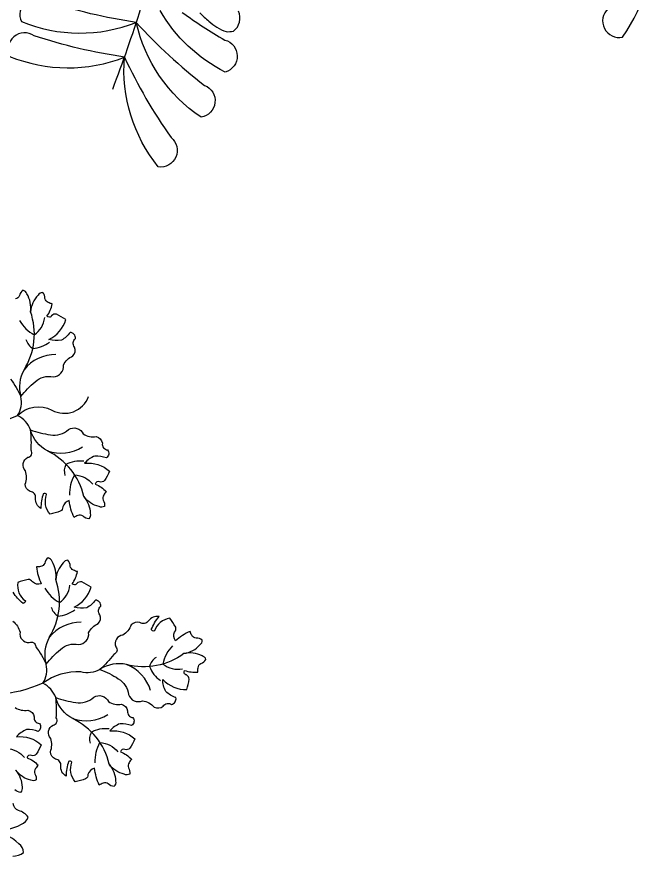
# Model space of a CAD drawing. Header units: millimetres. Extents: x 290.7 to 367.8, y 729.2 to 750.9.
# Drawn here: x 328.401 to 328.903, y 747.086 to 747.751 of the extents above; entities that cross this region are included whole.
import ezdxf

# ---------------------------------------------------------------- set-up
doc = ezdxf.new("R2010")
doc.units = ezdxf.units.MM
for name, color, linetype in [('LAYOUT', 4, 'Continuous'), ('VEGET', 64, 'Continuous'), ('VEGET-I', 62, 'Continuous')]:
    doc.layers.add(name, color=color, linetype=linetype)

# ---------------------------------------------------------------- blocks, each defined once
blk = doc.blocks.new('VASO PLANTA')
at = {"layer": 'VEGET'}
for points in [[(0.3431129404440867, -0.2465051858612242, -0.04420492425915703), (0.3065691138504576, -0.31041982834995, 0.7658118971101108), (0.3168134409128243, -0.3336053271357287, 0.1926957893353203)], [(-0.0671747359868391, -0.3003152390442665, -0.04420492425915703), (-0.1377515553811577, -0.2793522871829737, 0.7658118971101108), (-0.1579807564110638, -0.2946262197675651, 0.1926957893353203)], [(-0.0780548369066878, -0.3272791583385697, -0.04420492425915703), (-0.1486316563010064, -0.3063162064772769, 0.7658118971101108), (-0.1688608573309125, -0.3215901390618683, 0.1926957893353203)], [(-0.0671747359868391, -0.3003152390442665, 0.04420492425915703), (-0.01599369188369337, -0.3532400301262442, -0.7658118971101108), (-0.02020200759346835, -0.3782361032136805, -0.1926957893353203)], [(-0.0780548369066878, -0.3272791583385697, 0.04420492425915703), (-0.04485487342049055, -0.3929928951907868, -0.7658118971101108), (-0.0562809558467734, -0.4156193892031297, -0.1926957893353203)]]:
    blk.add_lwpolyline(points, format="xyb", close=True, dxfattribs=at)
for points in [[(-0.03038374693255719, -0.2944428385753781, 0.02408666453606191), (0.001982582575067227, -0.318237930077089, -0.7658118971101108), (0.0009996931765954287, -0.343566718428292, -0.1481123090623058), (-0.04774800839084037, -0.2919833398442506, 0.04420492425915703)], [(-0.01640080667232269, -0.2956456980369921, 0.01967885835291047), (-0.009781883769562683, -0.302644507198238, 0.09924168707716569), (0.003403605223411432, -0.3116382006700178, 0.05168229746451476), (0.00929587965367773, -0.3116313041371086, 0.3522045595049226), (0.01411717601263263, -0.295899952657237)]]:
    blk.add_lwpolyline(points, format="xyb", dxfattribs=at)
blk.add_arc((-1.070774016881387, 0.08896595464216261), 1.076453140814794, 335.8160391605791, 339.4465918834077, dxfattribs=at)
blk = doc.blocks.new('VEGET-06')
at = {"layer": 'VEGET'}
for points in [[(0.2488573536343814, 0.1162335107387937, -0.05360560279891149), (0.255670033134745, 0.1046504344032959, -0.05303807838268959), (0.2651158753006921, 0.1144096113242172, -0.2299676780149515), (0.2770554709854629, 0.1177860718811905, 0.453009155801419), (0.2837579801744052, 0.1254651186300579, -0.1775881189196565), (0.2900109420517554, 0.1314753461513982, 0.3028472262875298), (0.2911867787678064, 0.1373547317053427, -0.4445358973400413), (0.2917931786139318, 0.1429470200112011, 0.4200628682774436), (0.2882405656823606, 0.1470139260856547, -0.1027662192553072), (0.2824691953525429, 0.1418894640944819, -0.1249756271620583), (0.2742520918657112, 0.1423186980476521, 0.2129696122085104), (0.2853556181906871, 0.1555609676509508, 0.03433418913963267), (0.2792378569393419, 0.1590489693457764, 0.263361124047625), (0.2760181367430663, 0.1580686003417338, -0.4961733732722903), (0.2728250556258871, 0.1577312574626166, 0.105188829234163), (0.2764169281468059, 0.1659003663458254, -0.1018354407082667), (0.273731960297745, 0.1668327276007213, -0.2548810045278109), (0.271611025504197, 0.1694782615888855, 0.1744881383592944), (0.2701126883802578, 0.1734378575539068, 0.2361518438993939), (0.2670100896747662, 0.1716592627843028, 0.172045804718615), (0.2620805674512638, 0.1607298463191693, 0.1720458047186181), (0.2596952483206385, 0.1724798499900366, 0.2361518438993874), (0.2570638591593823, 0.1749016900268323, 0.174488138359288), (0.2547254223879865, 0.1713725077122739, -0.2548810045278096), (0.2520710252591076, 0.1692626758793523, -0.1018354407082642)], [(0.2503718283138312, -0.04379944812357461, -0.1775881189196616), (0.2551376547792579, -0.05104577582795944, 0.5077713489282268), (0.2612226034583847, -0.05780330396891831, -0.5541101838924969), (0.2655332973153381, -0.06062030176442246, -0.05360560279891149), (0.2723459768157017, -0.07220337809992028, -0.05303807838268959), (0.2817918189816488, -0.06244420117899896, -0.2299676780149515), (0.2937314146664196, -0.05906774062202569, 0.453009155801419), (0.3004339238553619, -0.05138869387315825, -0.1775881189196565), (0.3066868857327121, -0.04537846635181797, 0.3028472262875298), (0.3078627224487631, -0.03949908079787345, -0.4445358973400413), (0.3084691222948885, -0.03390679249201511, 0.4200628682774436), (0.3049165093633173, -0.02983988641756152, -0.1027662192553072), (0.2991451390334996, -0.0349643484087343, -0.1249756271620583), (0.2909280355466679, -0.03453511445556412, 0.2129696122085104), (0.3020315618716438, -0.02129284485226535, 0.03433418913963267), (0.2959138006202986, -0.0178048431574398, 0.263361124047625), (0.292694080424023, -0.01878521216148243, -0.4961733732722903), (0.2895009993068438, -0.01912255504059956, 0.105188829234163), (0.2930928718277626, -0.0109534461573908, -0.1018354407082667), (0.2904079039787018, -0.01002108490249487, -0.2548810045278109), (0.2882869691851537, -0.007375550914330731, 0.1744881383592944), (0.2867886320612145, -0.003415954949309352, 0.2361518438993939), (0.283686033355723, -0.005194549718913422, 0.172045804718615), (0.2787565111322206, -0.01612396618404688, 0.1720458047186181), (0.2763711920015952, -0.004373962513179563, 0.2361518438993874), (0.2737398028403391, -0.001952122476383877, 0.174488138359288), (0.2714013660689432, -0.005481304790942332, -0.2548810045278096), (0.2687469689400643, -0.007591136623863903, -0.1018354407082642), (0.2659221528689342, -0.00790540406477458, 0.08115707204633878), (0.2691452569906669, -0.01901363860636707, -0.2683901017028241), (0.2633252014697405, -0.01784660813138395, 0.2633611240475965), (0.2604027360807937, -0.01617720177677473, 0.03433418913963283), (0.2536641904218548, -0.01822296836999815, 0.2816703646801006), (0.2586387312141545, -0.03030534718000411, -0.447648090788793), (0.257114759392242, -0.0320242549355072, -0.08047336285184804), (0.250567042257285, -0.02465734971006572, 0.299054732626132)], [(0.2518245904712835, -0.100809230377144, 0.1775881189196565), (0.2603171717544228, -0.1025694662270045, -0.3028472262875298), (0.2644418241998476, -0.1069211335717348, 0.4445358973400413), (0.267931589789133, -0.1113328164027036, -0.4200628682774436), (0.2670884826283082, -0.116666666229551, 0.1027662192553072), (0.2594750480895573, -0.1154000010381742, 0.1249756271620583), (0.2527469053681175, -0.1201367854980981, -0.2129696122085104), (0.2691950865218002, -0.1254380436347562, -0.03433418913963267), (0.265872215812065, -0.13164704426271, -0.263361124047625), (0.2626246203318461, -0.1325306986766437, 0.4961733732722903), (0.2597418157652021, -0.1339445604342107, -0.105188829234163), (0.2671305436863163, -0.1389488174080284, 0.1018354407082667), (0.2653536830720906, -0.1411671763099527, 0.2548810045278109), (0.2649661356968149, -0.1445357103402003, -0.1744881383592944), (0.2658050632992817, -0.1486853627137128, -0.2361518438993939), (0.2622317824827389, -0.1488309040752522, -0.172045804718615), (0.2522414806110866, -0.1422017109016034, -0.1720458047186181), (0.2564757845122774, -0.1534187962669131, -0.2361518438993874), (0.255537030012424, -0.1568696306690276, -0.174488138359288), (0.2516789716201702, -0.1551264153108063, 0.2548810045278096)], [(0.2502958327676552, -0.1990421077223425, 0.1744881383592873), (0.2574113544957868, -0.1964880726299283, 0.2361518438993992), (0.2543307064623672, -0.1908941017915415, 0.1720458047186156), (0.2349676137905892, -0.1817582075732824, 0.1720458047186174), (0.2560196788235896, -0.1778589154799102, 0.2361518438993921), (0.2604242854444463, -0.1732348109652984, 0.1744881383592826), (0.2541946619541235, -0.1689516420583308, -0.2548810045278165), (0.2505088898905417, -0.1641477769199318, -0.1018354407082663)]]:
    blk.add_lwpolyline(points, format="xyb", dxfattribs=at)
for points in [[(0.2705117461163056, 0.040490131157636, 0.08047336285184804), (0.2688893468460769, 0.03076841768273741, -0.299054732626132), (0.265380626200491, 0.03749323176694208, 0.4445358973400594), (0.2618583004867245, 0.04187896213204301, -0.3028472262875131), (0.2585360651448907, 0.04687020634648675, 0.1775881189196616), (0.2587140920496065, 0.05554146193717635, -0.5077713489282268), (0.2602690410917798, 0.06450097757585294, 0.5541101838924969), (0.2624191786909673, 0.06918012989361433, 0.05360560279891149), (0.26202191893882, 0.08261227209275734, 0.05303807838268959), (0.2752128967202969, 0.0793775273475914, 0.2299676780149515), (0.2871180065169119, 0.08287363829251326, -0.453009155801419), (0.2968793711855087, 0.07993984412696875, 0.1775881189196565), (0.3053719524686471, 0.07817960827710646, -0.3028472262875298), (0.3094966049140728, 0.0738279409323761, 0.4445358973400413), (0.3129863705033582, 0.06941625810140728, -0.4200628682774436), (0.3121432633425343, 0.0640824082745608, 0.1027662192553072), (0.3045298288037834, 0.06534907346593766, 0.1249756271620583), (0.2978016860823436, 0.06061228900601368, -0.2129696122085104), (0.3142498672360263, 0.05531103086935651, -0.03433418913963267), (0.3109269965262902, 0.04910203024140181, -0.263361124047625), (0.3076794010460713, 0.04821837582746813, 0.4961733732722903), (0.3047965964794273, 0.04680451406990027, -0.105188829234163), (0.3121853244005424, 0.04180025709608337, 0.1018354407082667), (0.3104084637863158, 0.03958189819415736, 0.2548810045278109), (0.310020916411041, 0.03621336416391241, -0.1744881383592944), (0.3108598440135086, 0.03206371179039902, -0.2361518438993939), (0.3072865631969641, 0.03191817042885781, -0.172045804718615), (0.2972962613253127, 0.03854736360250843, -0.1720458047186181), (0.3015305652265035, 0.02733027823719869, -0.2361518438993874), (0.3005918107266501, 0.02387944383508511, -0.174488138359288), (0.2967337523343945, 0.02562265919330375, 0.2548810045278096), (0.293363624112474, 0.02599608957347233, 0.1018354407082642), (0.2908048739421396, 0.02475869415327114, -0.08115707204633878), (0.2876214075215717, 0.03587835315701948, 0.2683901017028241), (0.2833152819901104, 0.03179273333825172, -0.2633611240475965), (0.281729634198034, 0.02882398905726813, -0.03433418913963283), (0.2749359660929587, 0.02696947234673175, -0.2816703646801006), (0.2727167952189218, 0.03984600970871544, 0.447648090788793)], [(0.3417905032323967, -0.04919868176062803, -0.08047336285184804), (0.3468946238282618, -0.04076708373754112, 0.299054732626132), (0.3398511022150243, -0.04358187472796171, -0.4445358973400594), (0.3343214376549399, -0.04461348469406534, 0.3028472262875131), (0.3285489913195718, -0.04623478965614147, -0.1775881189196616), (0.3230337316419805, -0.05292838941909572, 0.5077713489282268), (0.3183751045318193, -0.06073786958437832, -0.5541101838924969), (0.3169570987690093, -0.0656883057030333, -0.05360560279891149), (0.3079031991748407, -0.07561841957485527, -0.05303807838268959), (0.3200170384814358, -0.08176011035604969, -0.2299676780149515), (0.3267695679125326, -0.092169614536882, 0.453009155801419), (0.3360857652860076, -0.09630481161774807, -0.1775881189196565), (0.3436748191697925, -0.1005034576193635, 0.3028472262875298), (0.3496391837540669, -0.09989017010065826, -0.4445358973400413), (0.3551610607407722, -0.0988176572508932, 0.4200628682774436), (0.3579971259465182, -0.09422227720036869, -0.1027662192553072), (0.3513965672893287, -0.09022209575500018, -0.1249756271620583), (0.349379473618165, -0.08224485534107195, 0.2129696122085104), (0.3653106367268286, -0.0889414248435152, 0.03433418913963267), (0.3668359328105879, -0.08206635172329069, 0.263361124047625), (0.3649482645836803, -0.07927987900827649, -0.4961733732722903), (0.3636827990633416, -0.07632891912108519, 0.105188829234163), (0.3725483692868909, -0.07734752246074628, -0.1018354407082667), (0.3726460401057627, -0.07450695732837165, -0.2548810045278109), (0.3745470457448157, -0.0716992194415127, 0.1744881383592944), (0.3778873828006208, -0.06909814991210705, 0.2361518438993939), (0.3752717014183951, -0.06665935328498662, 0.172045804718615), (0.3633738735728063, -0.0651781287317652, 0.1720458047186181), (0.3738950096127702, -0.05942851743630317, 0.2361518438993874), (0.3754315241713382, -0.0561991767771115, 0.174488138359288), (0.3713690859890635, -0.05500753490204868, -0.2548810045278096), (0.3685693376420716, -0.0530947819973262, -0.1018354407082642), (0.3674346963673187, -0.05048883897458811, 0.08115707204633878), (0.3577741590963779, -0.05684928663551059, -0.2683901017028241), (0.3571699832304231, -0.05094420594857674, 0.2633611240475965), (0.3579016596655133, -0.04765903150560824, 0.03433418913963283), (0.3539567386689058, -0.04182544282606671, 0.2816703646801006), (0.3438828647062557, -0.05014692089113293, -0.447648090788793)], [(0.2871876897972623, -0.1363636813455802, 0.08047336285184804), (0.2855652905270336, -0.1460853948204788, -0.299054732626132), (0.2820565698814477, -0.1393605807362741, 0.4445358973400594), (0.2785342441676812, -0.1349748503711732, -0.3028472262875131), (0.2752120088258474, -0.1299836061567294, 0.1775881189196616), (0.2753900357305632, -0.1213123505660398, -0.5077713489282268), (0.2769449847727365, -0.1123528349273633, 0.5541101838924969), (0.279095122371924, -0.1076736826096019, 0.05360560279891149), (0.2786978626197767, -0.09424154041045885, 0.05303807838268959), (0.2918888404012536, -0.09747628515562479, 0.2299676780149515), (0.3037939501978686, -0.09398017421070293, -0.453009155801419), (0.3135553148664654, -0.09691396837624744, 0.1775881189196565), (0.3220478961496038, -0.09867420422610973, -0.3028472262875298), (0.3261725485950295, -0.1030258715708401, 0.4445358973400413), (0.3296623141843149, -0.1074375544018089, -0.4200628682774436), (0.328819207023491, -0.1127714042286554, 0.1027662192553072), (0.3212057724847401, -0.1115047390372785, 0.1249756271620583), (0.3144776297633003, -0.1162415234972025, -0.2129696122085104), (0.330925810916983, -0.1215427816338597, -0.03433418913963267), (0.3276029402072469, -0.1277517822618144, -0.263361124047625), (0.324355344727028, -0.1286354366757481, 0.4961733732722903), (0.321472540160384, -0.1300492984333159, -0.105188829234163), (0.3288612680814991, -0.1350535554071328, 0.1018354407082667), (0.3270844074672725, -0.1372719143090588, 0.2548810045278109), (0.3266968600919977, -0.1406404483393038, -0.1744881383592944), (0.3275357876944653, -0.1447901007128172, -0.2361518438993939), (0.3239625068779208, -0.1449356420743584, -0.172045804718615), (0.3139722050062694, -0.1383064489007078, -0.1720458047186181), (0.3182065089074602, -0.1495235342660175, -0.2361518438993874), (0.3172677544076068, -0.1529743686681311, -0.174488138359288), (0.3134096960153512, -0.1512311533099124, 0.2548810045278096), (0.3100395677934307, -0.1508577229297439, 0.1018354407082642), (0.3074808176230963, -0.152095118349945, -0.08115707204633878), (0.3042973512025284, -0.1409754593461967, 0.2683901017028241), (0.2999912256710671, -0.1450610791649645, -0.2633611240475965), (0.2984055778789907, -0.1480298234459481, -0.03433418913963283), (0.2916119097739154, -0.1498843401564844, -0.2816703646801006), (0.2893927388998785, -0.1370078027945008, 0.447648090788793)]]:
    blk.add_lwpolyline(points, format="xyb", close=True, dxfattribs=at)
at = {"layer": 'VEGET-I'}
for points in [[(0.254845409108504, 0.1549782954314622, 0.1413864367129372), (0.2645708651387739, 0.1453524058698603, 0.210122964771746), (0.2714307555091642, 0.1568139567112787, 0.210122964771746)], [(0.2590524093659461, 0.1423884747400761, 0.1876286218963192), (0.2635304194546544, 0.1364483286622269, 0.1520058651265381), (0.2745765389773664, 0.1406558923834433)], [(0, 8.881784197001252e-16, -0.1841083703680773), (0.04228913561414682, 0.01762278390732508, 0.09065442908466861), (0.1067431531566427, 0.02888638969545454, 0.2835782542006574), (0.1444170503668181, 0.06349763975060885, -0.2251438523393833), (0.1919696720292476, 0.08813990289403506, 0.1802530025354734), (0.2534862987824678, 0.09208657572137025, -0.3316125768266109), (0.2762331525815815, 0.09569718735304278, 0.4605227219911265), (0.3003478073476096, 0.1046845475750091, 0.4605227219911265)], [(0.2972962613253127, 0.03854736360250843, 0.2279428046577942), (0.2732592940436165, 0.06870429168833869, -0.2043996860364329), (0.26202191893882, 0.08261227209275734, 0.2049975904848279), (0.2534862987824686, 0.09208657572137291, 0.2049975904848279)], [(0.2849707824923025, 0.05246347743968016, -0.1876286218963192), (0.2856003342958982, 0.05987573582072159, -0.1520058651265381), (0.2971913664539256, 0.06219269988814169)], [(0.2881098288438659, 0.03956584881228853, -0.1413864367129372), (0.2912201987425025, 0.0528913073013042, -0.210122964771746), (0.303127967264631, 0.04683901084395625, -0.210122964771746)], [(0.2715213527894607, -0.02187551707175395, 0.1413864367129372), (0.2812468088197306, -0.03150140663335588, 0.210122964771746), (0.2881066991901209, -0.02003985579193746, 0.210122964771746)], [(0.2757283530469028, -0.03446533776314009, 0.1876286218963192), (0.2802063631356111, -0.0404054838409893, 0.1520058651265381), (0.2912524826583232, -0.03619792011977285)], [(0.3557418320354326, -0.05996470415376454, 0.1413864367129372), (0.3494181671426047, -0.07209950976292312, 0.210122964771746), (0.3623945790955867, -0.07526778633082021, 0.210122964771746)], [(0.3633738735728071, -0.0651781287317661, -0.2279428046577928), (0.325489948351116, -0.07239091719896962, 0.2043996860364349), (0.3079031991748389, -0.07561841957485527, -0.2049975904848281), (0.2952549117619743, -0.07724324763414359, 0.1730102318134612), (0.2701622424634254, -0.08476723678184328, 0.1730102318134612)], [(0.3449564416814965, -0.06770277827595894, 0.1876286218963192), (0.3406040658183214, -0.07373558310675055, 0.1520058651265381), (0.3478866984961471, -0.08304598644162287)], [(0.2701622424634254, -0.08476723678184328, -0.1802530025354734), (0.2086456157102043, -0.08871390960918113, 0.2251438523393833), (0.1610929940477748, -0.1133561727526073, -0.2626849896690132), (0.1271085584229006, -0.1471063157439945, -0.09065442908466861)], [(0.3139722050062694, -0.1383064489007078, 0.2279428046577942), (0.2899352377245732, -0.1081495208148775, -0.2043996860364329), (0.2786978626197767, -0.09424154041045885, 0.2049975904848279), (0.2701622424634254, -0.08476723678184328, 0.2049975904848279)], [(0.3016467261732592, -0.124390335063536, -0.1876286218963192), (0.3022762779768549, -0.1169780766824946, -0.1520058651265381), (0.3138673101348823, -0.1146611126150745)], [(0.3047857725248226, -0.1372879636909277, -0.1413864367129372), (0.3078961424234592, -0.123962505201912, -0.210122964771746), (0.3198039109455877, -0.1300148016592599, -0.210122964771746)], [(0.2430550481296407, -0.1411832256918233, -0.1413864367129372), (0.2461654180282773, -0.1278577672028067, -0.210122964771746), (0.2580731865504049, -0.1339100636601556, -0.210122964771746)]]:
    blk.add_lwpolyline(points, format="xyb", dxfattribs=at)
for centre, radius, start, end in [((0.220082345583573, 0.1460380837847248), 0.04449380323614033, 327.9177198043942, 19.28079057527284), ((0.2788609944825762, 0.105426102053551), 0.02706773419064479, 90.01600102915626, 141.1485100938255), ((0.2775348610287551, 0.1110536864702185), 0.0227831590405553, 150.114544286388, 196.3230004717691), ((0.2399000971772498, 0.1009197119673457), 0.01620522045507504, 326.9698917134423, 13.30986666352155), ((0.282068205270634, 0.09429853551795553), 0.02706773419064479, 251.0077929045293, 302.1403019691997), ((0.2367582892645297, -0.03081572871849136), 0.04449380323614033, 327.9177198043942, 19.28079057527284), ((0.2955369381635329, -0.07142771044966523), 0.02706773419064479, 90.01600102915626, 141.1485100938255), ((0.2942108047097118, -0.06580012603299767), 0.0227831590405553, 150.114544286388, 196.3230004717691), ((0.2565760408582065, -0.07593410053587046), 0.01620522045507504, 326.9698917134423, 13.30986666352155), ((0.3154944221304392, -0.09754547324329543), 0.02706773419064479, 17.19637734170638, 68.32888640637562), ((0.2987441489515907, -0.08255527698526066), 0.02706773419064479, 251.0077929045293, 302.1403019691997)]:
    blk.add_arc(centre, radius, start, end, dxfattribs=at)

msp = doc.modelspace()

# ---------------------------------------------------------------- block references
at = {"layer": 'LAYOUT', "rotation": 3.217637485337764}
msp.add_blockref('VASO PLANTA', (328.5456753699769, 748.0503734731332), dxfattribs=at)
at = {"layer": 'VEGET', "xscale": 1.2, "yscale": 1.2, "zscale": 1.2}
msp.add_blockref('VEGET-06', (328.0971859091613, 747.3245195798396), dxfattribs=at)

doc.saveas('drawing.dxf')
